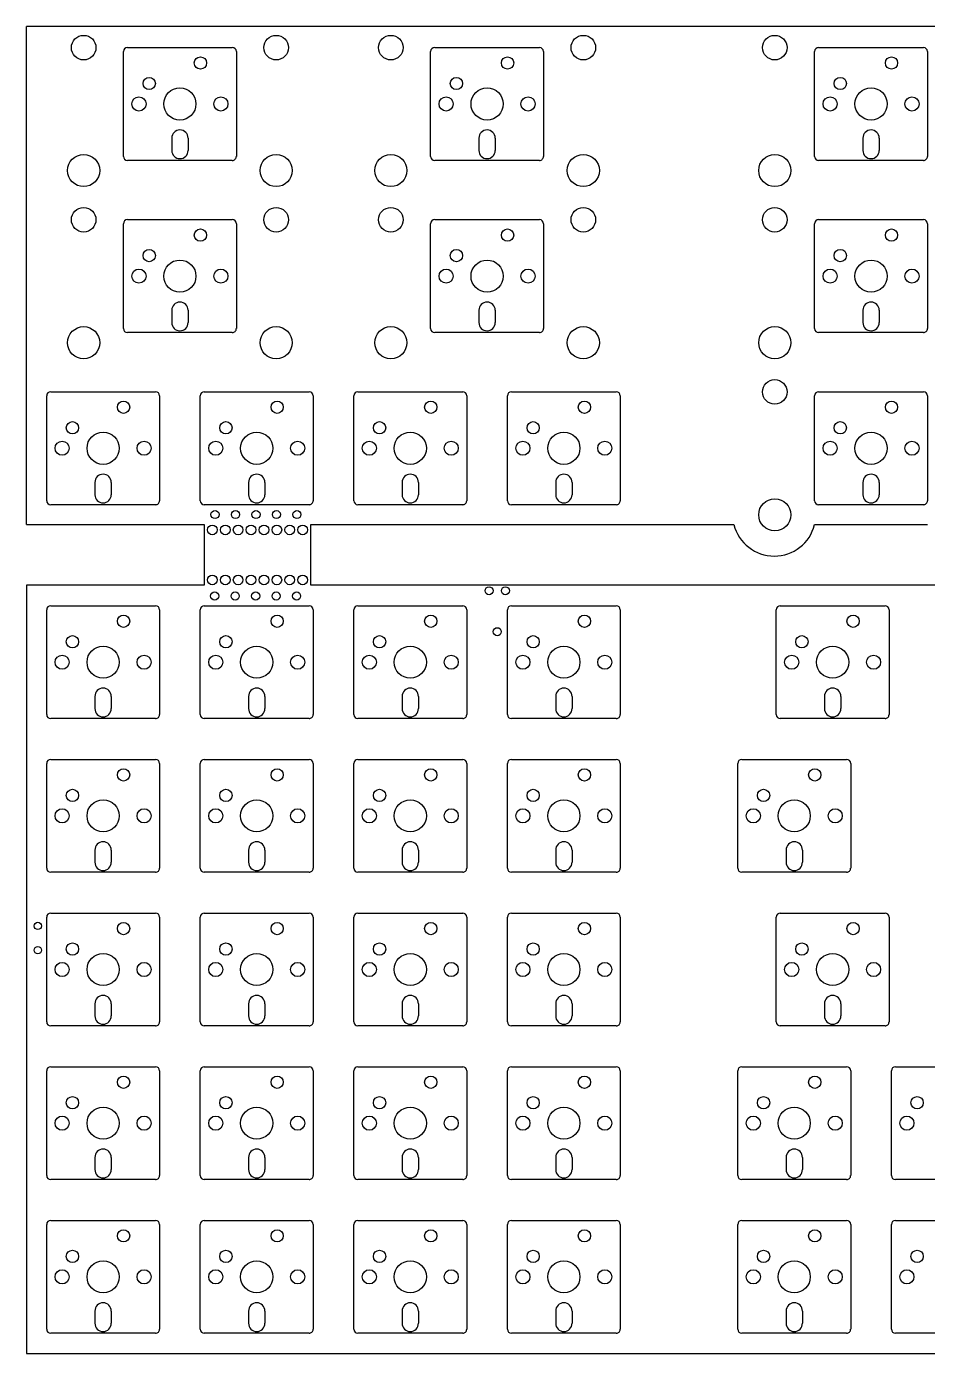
# Model space of a CAD drawing. Extents: x 37 to 589, y -214 to -49.
# Drawn here: x 36.8 to 148.5, y -213.5 to -49 of the extents above; entities that cross this region are included whole.
import ezdxf

# ---------------------------------------------------------------- set-up
doc = ezdxf.new("R2010")
doc.units = 0
doc.layers.add('BLACK', color=7, linetype='CONTINUOUS')

msp = doc.modelspace()

# ---------------------------------------------------------------- linework, layer by layer
at = {"layer": 'BLACK', "linetype": 'CONTINUOUS'}
for p, q in [((36.75, -110.75), (36.75, -49)), ((589.25, -49), (36.75, -49)), ((48.775, -65.1), (48.775, -52.1)), ((49.275, -51.6), (62.275, -51.6)), ((62.775, -52.1), (62.775, -65.1)), ((86.875, -65.1), (86.875, -52.1)), ((87.375, -51.6), (100.375, -51.6)), ((100.875, -52.1), (100.875, -65.1)), ((134.5, -65.1), (134.5, -52.1)), ((135, -51.6), (148, -51.6)), ((148.5, -52.1), (148.5, -65.1)), ((54.759, -62.838), (54.759, -64.362)), ((56.791, -62.838), (56.791, -64.362)), ((92.859, -62.838), (92.859, -64.362)), ((94.891, -62.838), (94.891, -64.362)), ((140.484, -62.838), (140.484, -64.362)), ((142.516, -62.838), (142.516, -64.362)), ((62.275, -65.6), (49.275, -65.6)), ((100.375, -65.6), (87.375, -65.6)), ((148, -65.6), (135, -65.6)), ((48.775, -86.44), (48.775, -73.44)), ((49.275, -72.94), (62.275, -72.94)), ((62.775, -73.44), (62.775, -86.44)), ((86.875, -86.44), (86.875, -73.44)), ((87.375, -72.94), (100.375, -72.94)), ((100.875, -73.44), (100.875, -86.44)), ((134.5, -86.44), (134.5, -73.44)), ((135, -72.94), (148, -72.94)), ((148.5, -73.44), (148.5, -86.44)), ((54.759, -84.178), (54.759, -85.702)), ((56.791, -84.178), (56.791, -85.702)), ((92.859, -84.178), (92.859, -85.702)), ((94.891, -84.178), (94.891, -85.702)), ((140.484, -84.178), (140.484, -85.702)), ((142.516, -84.178), (142.516, -85.702)), ((62.275, -86.94), (49.275, -86.94)), ((100.375, -86.94), (87.375, -86.94)), ((148, -86.94), (135, -86.94)), ((39.25, -107.78), (39.25, -94.78)), ((39.75, -94.28), (52.75, -94.28)), ((53.25, -94.78), (53.25, -107.78)), ((58.3, -107.78), (58.3, -94.78)), ((58.8, -94.28), (71.8, -94.28)), ((72.3, -94.78), (72.3, -107.78)), ((77.35, -107.78), (77.35, -94.78)), ((77.85, -94.28), (90.85, -94.28)), ((91.35, -94.78), (91.35, -107.78)), ((96.4, -107.78), (96.4, -94.78)), ((96.9, -94.28), (109.9, -94.28)), ((110.4, -94.78), (110.4, -107.78)), ((134.5, -107.78), (134.5, -94.78)), ((135, -94.28), (148, -94.28)), ((148.5, -94.78), (148.5, -107.78)), ((45.234, -105.518), (45.234, -107.042)), ((47.266, -105.518), (47.266, -107.042)), ((64.284, -105.518), (64.284, -107.042)), ((66.316, -105.518), (66.316, -107.042)), ((83.334, -105.518), (83.334, -107.042)), ((85.366, -105.518), (85.366, -107.042)), ((102.384, -105.518), (102.384, -107.042)), ((104.416, -105.518), (104.416, -107.042)), ((140.484, -105.518), (140.484, -107.042)), ((142.516, -105.518), (142.516, -107.042)), ((52.75, -108.28), (39.75, -108.28)), ((71.8, -108.28), (58.8, -108.28)), ((90.85, -108.28), (77.85, -108.28)), ((109.9, -108.28), (96.9, -108.28)), ((148, -108.28), (135, -108.28)), ((36.75, -110.75), (58.8, -110.75)), ((58.8, -110.75), (58.8, -118.25)), ((72, -110.75), (124.5, -110.75)), ((72, -118.25), (72, -110.75)), ((134.5, -110.75), (148.5, -110.75)), ((58.8, -118.25), (36.75, -118.25)), ((36.75, -118.25), (36.75, -213.5)), ((168, -118.25), (72, -118.25)), ((39.25, -134.3), (39.25, -121.3)), ((39.75, -120.8), (52.75, -120.8)), ((53.25, -121.3), (53.25, -134.3)), ((58.3, -134.3), (58.3, -121.3)), ((58.8, -120.8), (71.8, -120.8)), ((72.3, -121.3), (72.3, -134.3)), ((77.35, -134.3), (77.35, -121.3)), ((77.85, -120.8), (90.85, -120.8)), ((91.35, -121.3), (91.35, -134.3)), ((96.4, -134.3), (96.4, -121.3)), ((96.9, -120.8), (109.9, -120.8)), ((110.4, -121.3), (110.4, -134.3)), ((129.7375, -134.3), (129.7375, -121.3)), ((130.2375, -120.8), (143.2375, -120.8)), ((143.7375, -121.3), (143.7375, -134.3)), ((45.234, -132.038), (45.234, -133.562)), ((47.266, -132.038), (47.266, -133.562)), ((64.284, -132.038), (64.284, -133.562)), ((66.316, -132.038), (66.316, -133.562)), ((83.334, -132.038), (83.334, -133.562)), ((85.366, -132.038), (85.366, -133.562)), ((102.384, -132.038), (102.384, -133.562)), ((104.416, -132.038), (104.416, -133.562)), ((135.7215, -132.038), (135.7215, -133.562)), ((137.7535, -132.038), (137.7535, -133.562)), ((52.75, -134.8), (39.75, -134.8)), ((71.8, -134.8), (58.8, -134.8)), ((90.85, -134.8), (77.85, -134.8)), ((109.9, -134.8), (96.9, -134.8)), ((143.2375, -134.8), (130.2375, -134.8)), ((39.25, -153.35), (39.25, -140.35)), ((39.75, -139.85), (52.75, -139.85)), ((53.25, -140.35), (53.25, -153.35)), ((58.3, -153.35), (58.3, -140.35)), ((58.8, -139.85), (71.8, -139.85)), ((72.3, -140.35), (72.3, -153.35)), ((77.35, -153.35), (77.35, -140.35)), ((77.85, -139.85), (90.85, -139.85)), ((91.35, -140.35), (91.35, -153.35)), ((96.4, -153.35), (96.4, -140.35)), ((96.9, -139.85), (109.9, -139.85)), ((110.4, -140.35), (110.4, -153.35)), ((124.975, -153.35), (124.975, -140.35)), ((125.475, -139.85), (138.475, -139.85)), ((138.975, -140.35), (138.975, -153.35)), ((45.234, -151.088), (45.234, -152.612)), ((47.266, -151.088), (47.266, -152.612)), ((64.284, -151.088), (64.284, -152.612)), ((66.316, -151.088), (66.316, -152.612)), ((83.334, -151.088), (83.334, -152.612)), ((85.366, -151.088), (85.366, -152.612)), ((102.384, -151.088), (102.384, -152.612)), ((104.416, -151.088), (104.416, -152.612)), ((130.959, -151.088), (130.959, -152.612)), ((132.991, -151.088), (132.991, -152.612)), ((52.75, -153.85), (39.75, -153.85)), ((71.8, -153.85), (58.8, -153.85)), ((90.85, -153.85), (77.85, -153.85)), ((109.9, -153.85), (96.9, -153.85)), ((138.475, -153.85), (125.475, -153.85)), ((39.25, -172.4), (39.25, -159.4)), ((39.75, -158.9), (52.75, -158.9)), ((53.25, -159.4), (53.25, -172.4)), ((58.3, -172.4), (58.3, -159.4)), ((58.8, -158.9), (71.8, -158.9)), ((72.3, -159.4), (72.3, -172.4)), ((77.35, -172.4), (77.35, -159.4)), ((77.85, -158.9), (90.85, -158.9)), ((91.35, -159.4), (91.35, -172.4)), ((96.4, -172.4), (96.4, -159.4)), ((96.9, -158.9), (109.9, -158.9)), ((110.4, -159.4), (110.4, -172.4)), ((129.7375, -172.4), (129.7375, -159.4)), ((130.2375, -158.9), (143.2375, -158.9)), ((143.7375, -159.4), (143.7375, -172.4)), ((45.234, -170.138), (45.234, -171.662)), ((47.266, -170.138), (47.266, -171.662)), ((64.284, -170.138), (64.284, -171.662)), ((66.316, -170.138), (66.316, -171.662)), ((83.334, -170.138), (83.334, -171.662)), ((85.366, -170.138), (85.366, -171.662)), ((102.384, -170.138), (102.384, -171.662)), ((104.416, -170.138), (104.416, -171.662)), ((135.7215, -170.138), (135.7215, -171.662)), ((137.7535, -170.138), (137.7535, -171.662)), ((52.75, -172.9), (39.75, -172.9)), ((71.8, -172.9), (58.8, -172.9)), ((90.85, -172.9), (77.85, -172.9)), ((109.9, -172.9), (96.9, -172.9)), ((143.2375, -172.9), (130.2375, -172.9)), ((39.25, -191.45), (39.25, -178.45)), ((39.75, -177.95), (52.75, -177.95)), ((53.25, -178.45), (53.25, -191.45)), ((58.3, -191.45), (58.3, -178.45)), ((58.8, -177.95), (71.8, -177.95)), ((72.3, -178.45), (72.3, -191.45)), ((77.35, -191.45), (77.35, -178.45)), ((77.85, -177.95), (90.85, -177.95)), ((91.35, -178.45), (91.35, -191.45)), ((96.4, -191.45), (96.4, -178.45)), ((96.9, -177.95), (109.9, -177.95)), ((110.4, -178.45), (110.4, -191.45)), ((124.975, -191.45), (124.975, -178.45)), ((125.475, -177.95), (138.475, -177.95)), ((138.975, -178.45), (138.975, -191.45)), ((144.025, -191.45), (144.025, -178.45)), ((144.525, -177.95), (157.525, -177.95)), ((45.234, -189.188), (45.234, -190.712)), ((47.266, -189.188), (47.266, -190.712)), ((64.284, -189.188), (64.284, -190.712)), ((66.316, -189.188), (66.316, -190.712)), ((83.334, -189.188), (83.334, -190.712)), ((85.366, -189.188), (85.366, -190.712)), ((102.384, -189.188), (102.384, -190.712)), ((104.416, -189.188), (104.416, -190.712)), ((130.959, -189.188), (130.959, -190.712)), ((132.991, -189.188), (132.991, -190.712)), ((52.75, -191.95), (39.75, -191.95)), ((71.8, -191.95), (58.8, -191.95)), ((90.85, -191.95), (77.85, -191.95)), ((109.9, -191.95), (96.9, -191.95)), ((138.475, -191.95), (125.475, -191.95)), ((157.525, -191.95), (144.525, -191.95)), ((39.75, -197), (52.75, -197)), ((58.8, -197), (71.8, -197)), ((77.85, -197), (90.85, -197)), ((96.9, -197), (109.9, -197)), ((125.475, -197), (138.475, -197)), ((144.525, -197), (157.525, -197)), ((39.25, -210.5), (39.25, -197.5)), ((53.25, -197.5), (53.25, -210.5)), ((58.3, -210.5), (58.3, -197.5)), ((72.3, -197.5), (72.3, -210.5)), ((77.35, -210.5), (77.35, -197.5)), ((91.35, -197.5), (91.35, -210.5)), ((96.4, -210.5), (96.4, -197.5)), ((110.4, -197.5), (110.4, -210.5)), ((124.975, -210.5), (124.975, -197.5)), ((138.975, -197.5), (138.975, -210.5)), ((144.025, -210.5), (144.025, -197.5)), ((45.234, -208.238), (45.234, -209.762)), ((47.266, -208.238), (47.266, -209.762)), ((64.284, -208.238), (64.284, -209.762)), ((66.316, -208.238), (66.316, -209.762)), ((83.334, -208.238), (83.334, -209.762)), ((85.366, -208.238), (85.366, -209.762)), ((102.384, -208.238), (102.384, -209.762)), ((104.416, -208.238), (104.416, -209.762)), ((130.959, -208.238), (130.959, -209.762)), ((132.991, -208.238), (132.991, -209.762)), ((52.75, -211), (39.75, -211)), ((71.8, -211), (58.8, -211)), ((90.85, -211), (77.85, -211)), ((109.9, -211), (96.9, -211)), ((138.475, -211), (125.475, -211)), ((157.525, -211), (144.525, -211)), ((36.75, -213.5), (589.25, -213.5))]:
    msp.add_line(p, q, dxfattribs=at)
at = {"layer": 'BLACK'}
for centre, radius in [((43.837, -51.615), 1.523999), ((43.837, -51.615), 1.523999), ((67.713, -51.615), 1.523999), ((67.713, -51.615), 1.523999), ((81.937, -51.615), 1.523999), ((81.937, -51.615), 1.523999), ((105.813, -51.615), 1.523999), ((105.813, -51.615), 1.523999), ((129.562, -51.615), 1.523999), ((129.562, -51.615), 1.523999), ((58.315, -53.52), 0.762), ((58.315, -53.52), 0.762), ((96.415, -53.52), 0.762), ((96.415, -53.52), 0.762), ((144.04, -53.52), 0.762), ((144.04, -53.52), 0.762), ((51.965, -56.06), 0.762), ((51.965, -56.06), 0.762), ((90.065, -56.06), 0.762), ((90.065, -56.06), 0.762), ((137.69, -56.06), 0.762), ((137.69, -56.06), 0.762), ((55.775, -58.6), 1.993899), ((55.775, -58.6), 1.993899), ((93.875, -58.6), 1.993899), ((93.875, -58.6), 1.993899), ((141.5, -58.6), 1.993899), ((141.5, -58.6), 1.993899), ((50.695, -58.6), 0.874999), ((50.695, -58.6), 0.874999), ((60.855, -58.6), 0.874999), ((60.855, -58.6), 0.874999), ((88.795, -58.6), 0.874999), ((88.795, -58.6), 0.874999), ((98.955, -58.6), 0.874999), ((98.955, -58.6), 0.874999), ((136.42, -58.6), 0.874999), ((136.42, -58.6), 0.874999), ((146.58, -58.6), 0.874999), ((146.58, -58.6), 0.874999), ((43.837, -66.855), 1.993899), ((43.837, -66.855), 1.993899), ((67.713, -66.855), 1.993899), ((67.713, -66.855), 1.993899), ((81.937, -66.855), 1.993899), ((81.937, -66.855), 1.993899), ((105.813, -66.855), 1.993899), ((105.813, -66.855), 1.993899), ((129.562, -66.855), 1.993899), ((129.562, -66.855), 1.993899), ((43.837, -72.955), 1.523999), ((43.837, -72.955), 1.523999), ((67.713, -72.955), 1.523999), ((67.713, -72.955), 1.523999), ((81.937, -72.955), 1.523999), ((81.937, -72.955), 1.523999), ((105.813, -72.955), 1.523999), ((105.813, -72.955), 1.523999), ((129.562, -72.955), 1.523999), ((129.562, -72.955), 1.523999), ((58.315, -74.86), 0.762), ((58.315, -74.86), 0.762), ((96.415, -74.86), 0.762), ((96.415, -74.86), 0.762), ((144.04, -74.86), 0.762), ((144.04, -74.86), 0.762), ((51.965, -77.4), 0.762), ((51.965, -77.4), 0.762), ((90.065, -77.4), 0.762), ((90.065, -77.4), 0.762), ((137.69, -77.4), 0.762), ((137.69, -77.4), 0.762), ((55.775, -79.94), 1.993899), ((55.775, -79.94), 1.993899), ((93.875, -79.94), 1.993899), ((93.875, -79.94), 1.993899), ((141.5, -79.94), 1.993899), ((141.5, -79.94), 1.993899), ((50.695, -79.94), 0.874999), ((50.695, -79.94), 0.874999), ((60.855, -79.94), 0.874999), ((60.855, -79.94), 0.874999), ((88.795, -79.94), 0.874999), ((88.795, -79.94), 0.874999), ((98.955, -79.94), 0.874999), ((98.955, -79.94), 0.874999), ((136.42, -79.94), 0.874999), ((136.42, -79.94), 0.874999), ((146.58, -79.94), 0.874999), ((146.58, -79.94), 0.874999), ((43.837, -88.195), 1.993899), ((43.837, -88.195), 1.993899), ((67.713, -88.195), 1.993899), ((67.713, -88.195), 1.993899), ((81.937, -88.195), 1.993899), ((81.937, -88.195), 1.993899), ((105.813, -88.195), 1.993899), ((105.813, -88.195), 1.993899), ((129.562, -88.195), 1.993899), ((129.562, -88.195), 1.993899), ((129.562, -94.295), 1.523999), ((129.562, -94.295), 1.523999), ((48.79, -96.2), 0.762), ((48.79, -96.2), 0.762), ((67.84, -96.2), 0.762), ((67.84, -96.2), 0.762), ((86.89, -96.2), 0.762), ((86.89, -96.2), 0.762), ((105.94, -96.2), 0.762), ((105.94, -96.2), 0.762), ((144.04, -96.2), 0.762), ((144.04, -96.2), 0.762), ((42.44, -98.74), 0.762), ((42.44, -98.74), 0.762), ((61.49, -98.74), 0.762), ((61.49, -98.74), 0.762), ((80.54, -98.74), 0.762), ((80.54, -98.74), 0.762), ((99.59, -98.74), 0.762), ((99.59, -98.74), 0.762), ((137.69, -98.74), 0.762), ((137.69, -98.74), 0.762), ((46.25, -101.28), 1.993899), ((46.25, -101.28), 1.993899), ((65.3, -101.28), 1.993899), ((65.3, -101.28), 1.993899), ((84.35, -101.28), 1.993899), ((84.35, -101.28), 1.993899), ((103.4, -101.28), 1.993899), ((103.4, -101.28), 1.993899), ((141.5, -101.28), 1.993899), ((141.5, -101.28), 1.993899), ((41.17, -101.28), 0.874999), ((41.17, -101.28), 0.874999), ((51.33, -101.28), 0.874999), ((51.33, -101.28), 0.874999), ((60.22, -101.28), 0.874999), ((60.22, -101.28), 0.874999), ((70.38, -101.28), 0.874999), ((70.38, -101.28), 0.874999), ((79.27, -101.28), 0.874999), ((79.27, -101.28), 0.874999), ((89.43, -101.28), 0.874999), ((89.43, -101.28), 0.874999), ((98.32, -101.28), 0.874999), ((98.32, -101.28), 0.874999), ((108.48, -101.28), 0.874999), ((108.48, -101.28), 0.874999), ((136.42, -101.28), 0.874999), ((136.42, -101.28), 0.874999), ((146.58, -101.28), 0.874999), ((146.58, -101.28), 0.874999), ((129.562, -109.535), 1.993899), ((129.562, -109.535), 1.993899), ((60.13, -109.5), 0.5), ((60.13, -109.5), 0.5), ((62.67, -109.5), 0.5), ((62.67, -109.5), 0.5), ((65.21, -109.5), 0.5), ((65.21, -109.5), 0.5), ((67.75, -109.5), 0.5), ((67.75, -109.5), 0.5), ((70.29, -109.5), 0.5), ((70.29, -109.5), 0.5), ((59.8, -111.4), 0.6), ((61.4, -111.4), 0.6), ((63, -111.4), 0.6), ((64.6, -111.4), 0.6), ((66.2, -111.4), 0.6), ((67.8, -111.4), 0.6), ((69.4, -111.4), 0.6), ((71, -111.4), 0.6), ((59.8, -117.6), 0.6), ((61.4, -117.6), 0.6), ((63, -117.6), 0.6), ((64.6, -117.6), 0.6), ((66.2, -117.6), 0.6), ((67.8, -117.6), 0.6), ((69.4, -117.6), 0.6), ((71, -117.6), 0.6), ((60.09, -119.6), 0.5), ((60.09, -119.6), 0.5), ((62.63, -119.6), 0.5), ((62.63, -119.6), 0.5), ((65.17, -119.6), 0.5), ((65.17, -119.6), 0.5), ((67.71, -119.6), 0.5), ((67.71, -119.6), 0.5), ((70.25, -119.6), 0.5), ((70.25, -119.6), 0.5), ((94.119, -118.94), 0.495299), ((94.119, -118.94), 0.495299), ((96.151, -118.94), 0.495299), ((96.151, -118.94), 0.495299), ((48.79, -122.72), 0.762), ((48.79, -122.72), 0.762), ((67.84, -122.72), 0.762), ((67.84, -122.72), 0.762), ((86.89, -122.72), 0.762), ((86.89, -122.72), 0.762), ((105.94, -122.72), 0.762), ((105.94, -122.72), 0.762), ((139.2775, -122.72), 0.762), ((139.2775, -122.72), 0.762), ((42.44, -125.26), 0.762), ((42.44, -125.26), 0.762), ((61.49, -125.26), 0.762), ((61.49, -125.26), 0.762), ((80.54, -125.26), 0.762), ((80.54, -125.26), 0.762), ((95.135, -124.02), 0.495299), ((95.135, -124.02), 0.495299), ((99.59, -125.26), 0.762), ((99.59, -125.26), 0.762), ((132.9275, -125.26), 0.762), ((132.9275, -125.26), 0.762), ((46.25, -127.8), 1.993899), ((46.25, -127.8), 1.993899), ((65.3, -127.8), 1.993899), ((65.3, -127.8), 1.993899), ((84.35, -127.8), 1.993899), ((84.35, -127.8), 1.993899), ((103.4, -127.8), 1.993899), ((103.4, -127.8), 1.993899), ((136.7375, -127.8), 1.993899), ((136.7375, -127.8), 1.993899), ((41.17, -127.8), 0.874999), ((41.17, -127.8), 0.874999), ((51.33, -127.8), 0.874999), ((51.33, -127.8), 0.874999), ((60.22, -127.8), 0.874999), ((60.22, -127.8), 0.874999), ((70.38, -127.8), 0.874999), ((70.38, -127.8), 0.874999), ((79.27, -127.8), 0.874999), ((79.27, -127.8), 0.874999), ((89.43, -127.8), 0.874999), ((89.43, -127.8), 0.874999), ((98.32, -127.8), 0.874999), ((98.32, -127.8), 0.874999), ((108.48, -127.8), 0.874999), ((108.48, -127.8), 0.874999), ((131.6575, -127.8), 0.874999), ((131.6575, -127.8), 0.874999), ((141.8175, -127.8), 0.874999), ((141.8175, -127.8), 0.874999), ((48.79, -141.77), 0.762), ((48.79, -141.77), 0.762), ((67.84, -141.77), 0.762), ((67.84, -141.77), 0.762), ((86.89, -141.77), 0.762), ((86.89, -141.77), 0.762), ((105.94, -141.77), 0.762), ((105.94, -141.77), 0.762), ((134.515, -141.77), 0.762), ((134.515, -141.77), 0.762), ((42.44, -144.31), 0.762), ((42.44, -144.31), 0.762), ((61.49, -144.31), 0.762), ((61.49, -144.31), 0.762), ((80.54, -144.31), 0.762), ((80.54, -144.31), 0.762), ((99.59, -144.31), 0.762), ((99.59, -144.31), 0.762), ((128.165, -144.31), 0.762), ((128.165, -144.31), 0.762), ((41.17, -146.85), 0.874999), ((41.17, -146.85), 0.874999), ((46.25, -146.85), 1.993899), ((46.25, -146.85), 1.993899), ((51.33, -146.85), 0.874999), ((51.33, -146.85), 0.874999), ((60.22, -146.85), 0.874999), ((60.22, -146.85), 0.874999), ((65.3, -146.85), 1.993899), ((65.3, -146.85), 1.993899), ((70.38, -146.85), 0.874999), ((70.38, -146.85), 0.874999), ((79.27, -146.85), 0.874999), ((79.27, -146.85), 0.874999), ((84.35, -146.85), 1.993899), ((84.35, -146.85), 1.993899), ((89.43, -146.85), 0.874999), ((89.43, -146.85), 0.874999), ((98.32, -146.85), 0.874999), ((98.32, -146.85), 0.874999), ((103.4, -146.85), 1.993899), ((103.4, -146.85), 1.993899), ((108.48, -146.85), 0.874999), ((108.48, -146.85), 0.874999), ((126.895, -146.85), 0.874999), ((126.895, -146.85), 0.874999), ((131.975, -146.85), 1.993899), ((131.975, -146.85), 1.993899), ((137.055, -146.85), 0.874999), ((137.055, -146.85), 0.874999), ((38.15, -160.5), 0.449999), ((38.15, -160.5), 0.449999), ((48.79, -160.82), 0.762), ((48.79, -160.82), 0.762), ((67.84, -160.82), 0.762), ((67.84, -160.82), 0.762), ((86.89, -160.82), 0.762), ((86.89, -160.82), 0.762), ((105.94, -160.82), 0.762), ((105.94, -160.82), 0.762), ((139.2775, -160.82), 0.762), ((139.2775, -160.82), 0.762), ((42.44, -163.36), 0.762), ((42.44, -163.36), 0.762), ((61.49, -163.36), 0.762), ((61.49, -163.36), 0.762), ((80.54, -163.36), 0.762), ((80.54, -163.36), 0.762), ((99.59, -163.36), 0.762), ((99.59, -163.36), 0.762), ((132.9275, -163.36), 0.762), ((132.9275, -163.36), 0.762), ((38.15, -163.5), 0.449999), ((38.15, -163.5), 0.449999), ((46.25, -165.9), 1.993899), ((46.25, -165.9), 1.993899), ((65.3, -165.9), 1.993899), ((65.3, -165.9), 1.993899), ((84.35, -165.9), 1.993899), ((84.35, -165.9), 1.993899), ((103.4, -165.9), 1.993899), ((103.4, -165.9), 1.993899), ((136.7375, -165.9), 1.993899), ((136.7375, -165.9), 1.993899), ((41.17, -165.9), 0.874999), ((41.17, -165.9), 0.874999), ((51.33, -165.9), 0.874999), ((51.33, -165.9), 0.874999), ((60.22, -165.9), 0.874999), ((60.22, -165.9), 0.874999), ((70.38, -165.9), 0.874999), ((70.38, -165.9), 0.874999), ((79.27, -165.9), 0.874999), ((79.27, -165.9), 0.874999), ((89.43, -165.9), 0.874999), ((89.43, -165.9), 0.874999), ((98.32, -165.9), 0.874999), ((98.32, -165.9), 0.874999), ((108.48, -165.9), 0.874999), ((108.48, -165.9), 0.874999), ((131.6575, -165.9), 0.874999), ((131.6575, -165.9), 0.874999), ((141.8175, -165.9), 0.874999), ((141.8175, -165.9), 0.874999), ((48.79, -179.87), 0.762), ((48.79, -179.87), 0.762), ((67.84, -179.87), 0.762), ((67.84, -179.87), 0.762), ((86.89, -179.87), 0.762), ((86.89, -179.87), 0.762), ((105.94, -179.87), 0.762), ((105.94, -179.87), 0.762), ((134.515, -179.87), 0.762), ((134.515, -179.87), 0.762), ((42.44, -182.41), 0.762), ((42.44, -182.41), 0.762), ((61.49, -182.41), 0.762), ((61.49, -182.41), 0.762), ((80.54, -182.41), 0.762), ((80.54, -182.41), 0.762), ((99.59, -182.41), 0.762), ((99.59, -182.41), 0.762), ((128.165, -182.41), 0.762), ((128.165, -182.41), 0.762), ((147.215, -182.41), 0.762), ((147.215, -182.41), 0.762), ((41.17, -184.95), 0.874999), ((41.17, -184.95), 0.874999), ((46.25, -184.95), 1.993899), ((46.25, -184.95), 1.993899), ((51.33, -184.95), 0.874999), ((51.33, -184.95), 0.874999), ((60.22, -184.95), 0.874999), ((60.22, -184.95), 0.874999), ((65.3, -184.95), 1.993899), ((65.3, -184.95), 1.993899), ((70.38, -184.95), 0.874999), ((70.38, -184.95), 0.874999), ((79.27, -184.95), 0.874999), ((79.27, -184.95), 0.874999), ((84.35, -184.95), 1.993899), ((84.35, -184.95), 1.993899), ((89.43, -184.95), 0.874999), ((89.43, -184.95), 0.874999), ((98.32, -184.95), 0.874999), ((98.32, -184.95), 0.874999), ((103.4, -184.95), 1.993899), ((103.4, -184.95), 1.993899), ((108.48, -184.95), 0.874999), ((108.48, -184.95), 0.874999), ((126.895, -184.95), 0.874999), ((126.895, -184.95), 0.874999), ((131.975, -184.95), 1.993899), ((131.975, -184.95), 1.993899), ((137.055, -184.95), 0.874999), ((137.055, -184.95), 0.874999), ((145.945, -184.95), 0.874999), ((145.945, -184.95), 0.874999), ((48.79, -198.92), 0.762), ((48.79, -198.92), 0.762), ((67.84, -198.92), 0.762), ((67.84, -198.92), 0.762), ((86.89, -198.92), 0.762), ((86.89, -198.92), 0.762), ((105.94, -198.92), 0.762), ((105.94, -198.92), 0.762), ((134.515, -198.92), 0.762), ((134.515, -198.92), 0.762), ((42.44, -201.46), 0.762), ((42.44, -201.46), 0.762), ((46.25, -204), 1.993899), ((46.25, -204), 1.993899), ((61.49, -201.46), 0.762), ((61.49, -201.46), 0.762), ((65.3, -204), 1.993899), ((65.3, -204), 1.993899), ((80.54, -201.46), 0.762), ((80.54, -201.46), 0.762), ((84.35, -204), 1.993899), ((84.35, -204), 1.993899), ((99.59, -201.46), 0.762), ((99.59, -201.46), 0.762), ((103.4, -204), 1.993899), ((103.4, -204), 1.993899), ((128.165, -201.46), 0.762), ((128.165, -201.46), 0.762), ((131.975, -204), 1.993899), ((131.975, -204), 1.993899), ((147.215, -201.46), 0.762), ((147.215, -201.46), 0.762), ((41.17, -204), 0.874999), ((41.17, -204), 0.874999), ((51.33, -204), 0.874999), ((51.33, -204), 0.874999), ((60.22, -204), 0.874999), ((60.22, -204), 0.874999), ((70.38, -204), 0.874999), ((70.38, -204), 0.874999), ((79.27, -204), 0.874999), ((79.27, -204), 0.874999), ((89.43, -204), 0.874999), ((89.43, -204), 0.874999), ((98.32, -204), 0.874999), ((98.32, -204), 0.874999), ((108.48, -204), 0.874999), ((108.48, -204), 0.874999), ((126.895, -204), 0.874999), ((126.895, -204), 0.874999), ((137.055, -204), 0.874999), ((137.055, -204), 0.874999), ((145.945, -204), 0.874999), ((145.945, -204), 0.874999)]:
    msp.add_circle(centre, radius, dxfattribs=at)
for centre, radius, start, end in [((49.275001, -52.100001), 0.500001, 90.00011459, 179.99988541), ((62.275, -52.1), 0.5, 0, 90), ((87.375001, -52.100001), 0.500001, 90.00011459, 179.99988541), ((100.375, -52.1), 0.5, 0, 90), ((135.000001, -52.100001), 0.500001, 90.00011459, 179.99988541), ((148, -52.1), 0.5, 0, 90), ((55.775, -62.838), 1.016, 0, 180), ((93.875, -62.838), 1.016, 0, 180), ((141.5, -62.838), 1.016, 0, 180), ((49.275001, -65.099999), 0.500001, -179.99988541, -90.00011459), ((55.775, -64.362), 1.016, -180, 0), ((62.27229, -65.09894), 0.499946, -90.00618864, 0.00641782), ((87.375001, -65.099999), 0.500001, -179.99988541, -90.00011459), ((93.875, -64.362), 1.016, -180, 0), ((100.37229, -65.09894), 0.499946, -90.00618864, 0.00641782), ((135.000001, -65.099999), 0.500001, -179.99988541, -90.00011459), ((141.5, -64.362), 1.016, -180, 0), ((147.99729, -65.09894), 0.499946, -90.00618864, 0.00641782), ((49.275001, -73.440001), 0.500001, 90.00011459, 179.99988541), ((62.275, -73.44), 0.5, 0, 90), ((87.375001, -73.440001), 0.500001, 90.00011459, 179.99988541), ((100.375, -73.44), 0.5, 0, 90), ((135.000001, -73.440001), 0.500001, 90.00011459, 179.99988541), ((148, -73.44), 0.5, 0, 90), ((55.775, -84.178), 1.016, 0, 180), ((93.875, -84.178), 1.016, 0, 180), ((141.5, -84.178), 1.016, 0, 180), ((49.275001, -86.439999), 0.500001, -179.99988541, -90.00011459), ((55.775, -85.702), 1.016, -180, 0), ((62.27229, -86.43894), 0.499946, -90.00618864, 0.00641782), ((87.375001, -86.439999), 0.500001, -179.99988541, -90.00011459), ((93.875, -85.702), 1.016, -180, 0), ((100.37229, -86.43894), 0.499946, -90.00618864, 0.00641782), ((135.000001, -86.439999), 0.500001, -179.99988541, -90.00011459), ((141.5, -85.702), 1.016, -180, 0), ((147.99729, -86.43894), 0.499946, -90.00618864, 0.00641782), ((39.750001, -94.780001), 0.500001, 90.00011459, 179.99988541), ((52.75, -94.78), 0.5, 0, 90), ((58.800001, -94.780001), 0.500001, 90.00011459, 179.99988541), ((71.8, -94.78), 0.5, 0, 90), ((77.850001, -94.780001), 0.500001, 90.00011459, 179.99988541), ((90.85, -94.78), 0.5, 0, 90), ((96.900001, -94.780001), 0.500001, 90.00011459, 179.99988541), ((109.9, -94.78), 0.5, 0, 90), ((135.000001, -94.780001), 0.500001, 90.00011459, 179.99988541), ((148, -94.78), 0.5, 0, 90), ((46.25, -105.518), 1.016, 0, 180), ((65.3, -105.518), 1.016, 0, 180), ((84.35, -105.518), 1.016, 0, 180), ((103.4, -105.518), 1.016, 0, 180), ((141.5, -105.518), 1.016, 0, 180), ((39.750001, -107.779999), 0.500001, -179.99988541, -90.00011459), ((46.25, -107.042), 1.016, -180, 0), ((52.74729, -107.77894), 0.499946, -90.00618864, 0.00641782), ((58.800001, -107.779999), 0.500001, -179.99988541, -90.00011459), ((65.3, -107.042), 1.016, -180, 0), ((71.79729, -107.77894), 0.499946, -90.00618864, 0.00641782), ((77.850001, -107.779999), 0.500001, -179.99988541, -90.00011459), ((84.35, -107.042), 1.016, -180, 0), ((90.84729, -107.77894), 0.499946, -90.00618864, 0.00641782), ((96.900001, -107.779999), 0.500001, -179.99988541, -90.00011459), ((103.4, -107.042), 1.016, -180, 0), ((109.89729, -107.77894), 0.499946, -90.00618864, 0.00641782), ((135.000001, -107.779999), 0.500001, -179.99988541, -90.00011459), ((141.5, -107.042), 1.016, -180, 0), ((147.99729, -107.77894), 0.499946, -90.00618864, 0.00641782), ((129.5, -109.5), 5.153882, -165.96375653, -14.03624347), ((39.750001, -121.300001), 0.500001, 90.00011459, 179.99988541), ((52.75, -121.3), 0.5, 0, 90), ((58.800001, -121.300001), 0.500001, 90.00011459, 179.99988541), ((71.8, -121.3), 0.5, 0, 90), ((77.850001, -121.300001), 0.500001, 90.00011459, 179.99988541), ((90.85, -121.3), 0.5, 0, 90), ((96.900001, -121.300001), 0.500001, 90.00011459, 179.99988541), ((109.9, -121.3), 0.5, 0, 90), ((130.237501, -121.300001), 0.500001, 90.00011459, 179.99988541), ((143.2375, -121.3), 0.5, 0, 90), ((46.25, -132.038), 1.016, 0, 180), ((65.3, -132.038), 1.016, 0, 180), ((84.35, -132.038), 1.016, 0, 180), ((103.4, -132.038), 1.016, 0, 180), ((136.7375, -132.038), 1.016, 0, 180), ((39.750001, -134.299999), 0.500001, -179.99988541, -90.00011459), ((46.25, -133.562), 1.016, -180, 0), ((52.74729, -134.29894), 0.499946, -90.00618864, 0.00641782), ((58.800001, -134.299999), 0.500001, -179.99988541, -90.00011459), ((65.3, -133.562), 1.016, -180, 0), ((71.79729, -134.29894), 0.499946, -90.00618864, 0.00641782), ((77.850001, -134.299999), 0.500001, -179.99988541, -90.00011459), ((84.35, -133.562), 1.016, -180, 0), ((90.84729, -134.29894), 0.499946, -90.00618864, 0.00641782), ((96.900001, -134.299999), 0.500001, -179.99988541, -90.00011459), ((103.4, -133.562), 1.016, -180, 0), ((109.89729, -134.29894), 0.499946, -90.00618864, 0.00641782), ((130.237501, -134.299999), 0.500001, -179.99988541, -90.00011459), ((136.7375, -133.562), 1.016, -180, 0), ((143.23479, -134.29894), 0.499946, -90.00618864, 0.00641782), ((39.750001, -140.350001), 0.500001, 90.00011459, 179.99988541), ((52.75, -140.35), 0.5, 0, 90), ((58.800001, -140.350001), 0.500001, 90.00011459, 179.99988541), ((71.8, -140.35), 0.5, 0, 90), ((77.850001, -140.350001), 0.500001, 90.00011459, 179.99988541), ((90.85, -140.35), 0.5, 0, 90), ((96.900001, -140.350001), 0.500001, 90.00011459, 179.99988541), ((109.9, -140.35), 0.5, 0, 90), ((125.475001, -140.350001), 0.500001, 90.00011459, 179.99988541), ((138.475, -140.35), 0.5, 0, 90), ((46.25, -151.088), 1.016, 0, 180), ((65.3, -151.088), 1.016, 0, 180), ((84.35, -151.088), 1.016, 0, 180), ((103.4, -151.088), 1.016, 0, 180), ((131.975, -151.088), 1.016, 0, 180), ((46.25, -152.612), 1.016, -180, 0), ((65.3, -152.612), 1.016, -180, 0), ((84.35, -152.612), 1.016, -180, 0), ((103.4, -152.612), 1.016, -180, 0), ((131.975, -152.612), 1.016, -180, 0), ((39.750001, -153.349999), 0.500001, -179.99988541, -90.00011459), ((52.74729, -153.34894), 0.499946, -90.00618864, 0.00641782), ((58.800001, -153.349999), 0.500001, -179.99988541, -90.00011459), ((71.79729, -153.34894), 0.499946, -90.00618864, 0.00641782), ((77.850001, -153.349999), 0.500001, -179.99988541, -90.00011459), ((90.84729, -153.34894), 0.499946, -90.00618864, 0.00641782), ((96.900001, -153.349999), 0.500001, -179.99988541, -90.00011459), ((109.89729, -153.34894), 0.499946, -90.00618864, 0.00641782), ((125.475001, -153.349999), 0.500001, -179.99988541, -90.00011459), ((138.47229, -153.34894), 0.499946, -90.00618864, 0.00641782), ((39.750001, -159.400001), 0.500001, 90.00011459, 179.99988541), ((52.75, -159.4), 0.5, 0, 90), ((58.800001, -159.400001), 0.500001, 90.00011459, 179.99988541), ((71.8, -159.4), 0.5, 0, 90), ((77.850001, -159.400001), 0.500001, 90.00011459, 179.99988541), ((90.85, -159.4), 0.5, 0, 90), ((96.900001, -159.400001), 0.500001, 90.00011459, 179.99988541), ((109.9, -159.4), 0.5, 0, 90), ((130.237501, -159.400001), 0.500001, 90.00011459, 179.99988541), ((143.2375, -159.4), 0.5, 0, 90), ((46.25, -170.138), 1.016, 0, 180), ((65.3, -170.138), 1.016, 0, 180), ((84.35, -170.138), 1.016, 0, 180), ((103.4, -170.138), 1.016, 0, 180), ((136.7375, -170.138), 1.016, 0, 180), ((39.750001, -172.399999), 0.500001, -179.99988541, -90.00011459), ((46.25, -171.662), 1.016, -180, 0), ((52.74729, -172.39894), 0.499946, -90.00618864, 0.00641782), ((58.800001, -172.399999), 0.500001, -179.99988541, -90.00011459), ((65.3, -171.662), 1.016, -180, 0), ((71.79729, -172.39894), 0.499946, -90.00618864, 0.00641782), ((77.850001, -172.399999), 0.500001, -179.99988541, -90.00011459), ((84.35, -171.662), 1.016, -180, 0), ((90.84729, -172.39894), 0.499946, -90.00618864, 0.00641782), ((96.900001, -172.399999), 0.500001, -179.99988541, -90.00011459), ((103.4, -171.662), 1.016, -180, 0), ((109.89729, -172.39894), 0.499946, -90.00618864, 0.00641782), ((130.237501, -172.399999), 0.500001, -179.99988541, -90.00011459), ((136.7375, -171.662), 1.016, -180, 0), ((143.23479, -172.39894), 0.499946, -90.00618864, 0.00641782), ((39.750001, -178.450001), 0.500001, 90.00011459, 179.99988541), ((52.75, -178.45), 0.5, 0, 90), ((58.800001, -178.450001), 0.500001, 90.00011459, 179.99988541), ((71.8, -178.45), 0.5, 0, 90), ((77.850001, -178.450001), 0.500001, 90.00011459, 179.99988541), ((90.85, -178.45), 0.5, 0, 90), ((96.900001, -178.450001), 0.500001, 90.00011459, 179.99988541), ((109.9, -178.45), 0.5, 0, 90), ((125.475001, -178.450001), 0.500001, 90.00011459, 179.99988541), ((138.475, -178.45), 0.5, 0, 90), ((144.525001, -178.450001), 0.500001, 90.00011459, 179.99988541), ((46.25, -189.188), 1.016, 0, 180), ((65.3, -189.188), 1.016, 0, 180), ((84.35, -189.188), 1.016, 0, 180), ((103.4, -189.188), 1.016, 0, 180), ((131.975, -189.188), 1.016, 0, 180), ((46.25, -190.712), 1.016, -180, 0), ((65.3, -190.712), 1.016, -180, 0), ((84.35, -190.712), 1.016, -180, 0), ((103.4, -190.712), 1.016, -180, 0), ((131.975, -190.712), 1.016, -180, 0), ((39.750001, -191.449999), 0.500001, -179.99988541, -90.00011459), ((52.74729, -191.44894), 0.499946, -90.00618864, 0.00641782), ((58.800001, -191.449999), 0.500001, -179.99988541, -90.00011459), ((71.79729, -191.44894), 0.499946, -90.00618864, 0.00641782), ((77.850001, -191.449999), 0.500001, -179.99988541, -90.00011459), ((90.84729, -191.44894), 0.499946, -90.00618864, 0.00641782), ((96.900001, -191.449999), 0.500001, -179.99988541, -90.00011459), ((109.89729, -191.44894), 0.499946, -90.00618864, 0.00641782), ((125.475001, -191.449999), 0.500001, -179.99988541, -90.00011459), ((138.47229, -191.44894), 0.499946, -90.00618864, 0.00641782), ((144.525001, -191.449999), 0.500001, -179.99988541, -90.00011459), ((39.750001, -197.500001), 0.500001, 90.00011459, 179.99988541), ((52.75, -197.5), 0.5, 0, 90), ((58.800001, -197.500001), 0.500001, 90.00011459, 179.99988541), ((71.8, -197.5), 0.5, 0, 90), ((77.850001, -197.500001), 0.500001, 90.00011459, 179.99988541), ((90.85, -197.5), 0.5, 0, 90), ((96.900001, -197.500001), 0.500001, 90.00011459, 179.99988541), ((109.9, -197.5), 0.5, 0, 90), ((125.475001, -197.500001), 0.500001, 90.00011459, 179.99988541), ((138.475, -197.5), 0.5, 0, 90), ((144.525001, -197.500001), 0.500001, 90.00011459, 179.99988541), ((46.25, -208.238), 1.016, 0, 180), ((65.3, -208.238), 1.016, 0, 180), ((84.35, -208.238), 1.016, 0, 180), ((103.4, -208.238), 1.016, 0, 180), ((131.975, -208.238), 1.016, 0, 180), ((39.750001, -210.499999), 0.500001, -179.99988541, -90.00011459), ((46.25, -209.762), 1.016, -180, 0), ((52.74729, -210.49894), 0.499946, -90.00618864, 0.00641782), ((58.800001, -210.499999), 0.500001, -179.99988541, -90.00011459), ((65.3, -209.762), 1.016, -180, 0), ((71.79729, -210.49894), 0.499946, -90.00618864, 0.00641782), ((77.850001, -210.499999), 0.500001, -179.99988541, -90.00011459), ((84.35, -209.762), 1.016, -180, 0), ((90.84729, -210.49894), 0.499946, -90.00618864, 0.00641782), ((96.900001, -210.499999), 0.500001, -179.99988541, -90.00011459), ((103.4, -209.762), 1.016, -180, 0), ((109.89729, -210.49894), 0.499946, -90.00618864, 0.00641782), ((125.475001, -210.499999), 0.500001, -179.99988541, -90.00011459), ((131.975, -209.762), 1.016, -180, 0), ((138.47229, -210.49894), 0.499946, -90.00618864, 0.00641782), ((144.525001, -210.499999), 0.500001, -179.99988541, -90.00011459)]:
    msp.add_arc(centre, radius, start, end, dxfattribs=at)

doc.saveas('drawing.dxf')
